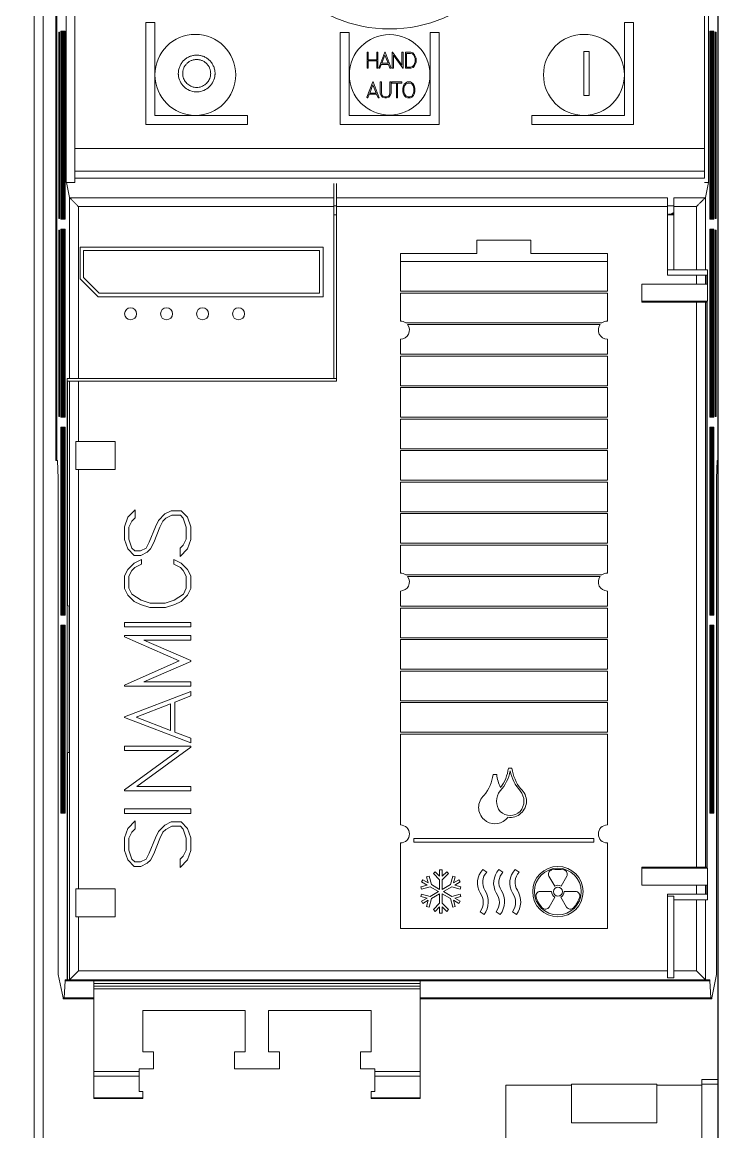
# Model space of a CAD drawing. Header units: millimetres. Extents: x 0 to 69574, y -5 to 41746.
# Drawn here: x 34449.7 to 34527.3, y 11296.9 to 11420.2 of the extents above; entities that cross this region are included whole.
import ezdxf

# ---------------------------------------------------------------- set-up
doc = ezdxf.new("R2010")
doc.units = ezdxf.units.MM
doc.set_wipeout_variables(frame=1)
doc.layers.add('000-PI-Oprema', color=30, linetype='Continuous', lineweight=5)
doc.layers.add('000-PI_TEXT', color=7, linetype='Continuous')

# ---------------------------------------------------------------- blocks, each defined once
blk = doc.blocks.new('6SL3220-3YE2X-0XXX')
at = {"layer": '000-PI-Oprema', "ltscale": 0.25}
for p, q in [((140, 128), (140, 423.001046)), ((65, 127.99942), (65, 413.443167)), ((66.5, 274.899994), (66.5, 413.4)), ((66.400002, 274.899994), (66.400002, 410.9)), ((68.5, 305.800003), (68.5, 409.055)), ((138.5, 306.254997), (138.5, 409.055)), ((138.952375, 305.800003), (138.952375, 409.05739)), ((64, 177.300003), (64, 408)), ((67.547623, 305.800003), (67.547623, 345.300003)), ((76.400002, 323.555), (77.400002, 323.555)), ((76.400002, 312.254997), (76.400002, 323.555)), ((77.400002, 313.254997), (77.400002, 323.555)), ((129.6, 323.555), (130.6, 323.555)), ((129.6, 317.754997), (129.6, 323.555)), ((130.6, 312.254997), (130.6, 323.555)), ((66.720337, 322.5), (66.818642, 322.5)), ((66.720337, 301.800003), (66.720337, 322.5)), ((66.818642, 301.800003), (66.818642, 322.5)), ((66.961014, 322.599998), (67.059319, 322.599998)), ((66.961014, 301.699997), (66.961014, 322.599998)), ((67.059319, 301.699997), (67.059319, 322.599998)), ((67.079659, 322.599998), (67.177963, 322.599998)), ((67.079659, 301.699997), (67.079659, 322.599998)), ((67.177963, 301.699997), (67.177963, 322.599998)), ((67.198303, 322.599998), (67.296608, 322.599998)), ((67.198303, 301.699997), (67.198303, 322.599998)), ((67.296608, 301.699997), (67.296608, 322.599998)), ((67.316948, 322.599998), (67.415253, 322.599998)), ((67.316948, 301.699997), (67.316948, 322.599998)), ((67.415253, 301.699997), (67.415253, 322.599998)), ((98, 322.455002), (99, 322.455002)), ((98, 312.254997), (98, 322.455002)), ((99, 313.254997), (99, 322.455002)), ((108, 322.455002), (109, 322.455002)), ((108, 313.254997), (108, 322.455002)), ((109, 312.254997), (109, 322.455002)), ((139.084746, 322.599998), (139.183051, 322.599998)), ((139.084746, 301.699997), (139.084746, 322.599998)), ((139.183051, 301.699997), (139.183051, 322.599998)), ((139.20339, 322.599998), (139.301695, 322.599998)), ((139.20339, 301.699997), (139.20339, 322.599998)), ((139.301695, 301.699997), (139.301695, 322.599998)), ((139.322034, 322.599998), (139.420339, 322.599998)), ((139.322034, 301.699997), (139.322034, 322.599998)), ((139.420339, 301.699997), (139.420339, 322.599998)), ((139.440678, 322.599998), (139.538983, 322.599998)), ((139.440678, 301.699997), (139.440678, 322.599998)), ((139.538983, 301.699997), (139.538983, 322.599998)), ((139.681356, 322.5), (139.779661, 322.5)), ((139.681356, 301.800003), (139.681356, 322.5)), ((139.779661, 301.800003), (139.779661, 322.5)), ((80.58997, 319.331467), (80.658005, 319.397911)), ((80.658005, 319.397911), (80.730064, 319.46196)), ((80.730064, 319.46196), (80.805984, 319.523277)), ((80.805984, 319.523277), (80.885525, 319.581451)), ((80.885525, 319.581451), (80.968437, 319.636093)), ((80.968437, 319.636093), (81.054409, 319.686897)), ((81.054409, 319.686897), (81.143093, 319.733635)), ((81.143093, 319.733635), (81.234138, 319.776054)), ((81.234138, 319.776054), (81.327209, 319.813934)), ((81.327209, 319.813934), (81.42197, 319.847153)), ((81.42197, 319.847153), (81.518005, 319.875626)), ((81.428391, 319.330566), (81.499302, 319.359428)), ((81.499302, 319.359428), (81.571503, 319.384735)), ((81.518005, 319.875626), (81.614902, 319.899284)), ((81.571503, 319.384735), (81.644672, 319.406425)), ((81.614902, 319.899284), (81.712234, 319.918053)), ((81.644672, 319.406425), (81.718494, 319.424454)), ((81.712234, 319.918053), (81.809574, 319.931961)), ((81.718494, 319.424454), (81.792656, 319.438751)), ((81.792656, 319.438751), (81.866817, 319.449348)), ((81.809574, 319.931961), (81.90646, 319.941116)), ((81.866817, 319.449348), (81.940636, 319.456329)), ((81.90646, 319.941116), (82.002438, 319.945641)), ((81.940636, 319.456329), (82.013763, 319.45977)), ((82.002438, 319.945641), (82.09745, 319.945641)), ((82.013763, 319.45977), (82.086151, 319.459778)), ((82.159279, 319.456329), (82.086151, 319.459778)), ((82.193428, 319.941124), (82.09745, 319.945641)), ((82.233097, 319.449356), (82.159279, 319.456329)), ((82.290314, 319.931969), (82.193428, 319.941124)), ((82.307259, 319.438766), (82.233097, 319.449356)), ((82.387653, 319.918068), (82.290314, 319.931969)), ((82.38142, 319.424469), (82.307259, 319.438766)), ((82.455246, 319.406448), (82.38142, 319.424469)), ((82.484989, 319.899307), (82.387653, 319.918068)), ((82.528419, 319.384758), (82.455246, 319.406448)), ((82.581886, 319.875656), (82.484989, 319.899307)), ((82.600624, 319.359459), (82.528419, 319.384758)), ((82.677929, 319.847183), (82.581886, 319.875656)), ((82.671539, 319.330597), (82.600624, 319.359459)), ((82.772694, 319.813972), (82.677929, 319.847183)), ((82.865768, 319.7761), (82.772694, 319.813972)), ((82.956821, 319.733681), (82.865768, 319.7761)), ((83.045513, 319.686943), (82.956821, 319.733681)), ((83.131493, 319.636139), (83.045513, 319.686943)), ((83.214409, 319.581497), (83.131493, 319.636139)), ((83.293957, 319.523323), (83.214409, 319.581497)), ((83.369881, 319.462006), (83.293957, 319.523323)), ((83.441952, 319.397957), (83.369881, 319.462006)), ((83.509991, 319.331505), (83.441952, 319.397957)), ((101.005798, 320.262604), (101.123402, 320.262604)), ((101.005798, 318.498596), (101.005798, 320.262604)), ((101.123402, 319.4394), (101.123402, 320.262604)), ((101.123402, 319.4394), (102.078899, 319.4394)), ((102.078899, 320.262604), (102.196499, 320.262604)), ((102.078899, 319.4394), (102.078899, 320.262604)), ((102.196499, 318.498596), (102.196499, 320.262604)), ((102.285156, 318.498596), (102.95929, 320.262604)), ((102.614758, 319.036201), (102.97192, 319.953636)), ((102.95929, 320.262604), (102.984554, 320.262604)), ((103.329086, 319.036201), (102.97192, 319.953636)), ((103.658688, 318.498596), (102.984554, 320.262604)), ((103.794601, 320.262604), (103.822163, 320.262604)), ((103.794601, 318.498596), (103.794601, 320.262604)), ((104.867699, 318.821213), (103.822163, 320.262604)), ((104.956589, 318.498596), (103.912201, 319.939987)), ((103.912201, 318.498596), (103.912201, 319.939987)), ((104.867699, 320.262604), (104.985298, 320.262604)), ((104.867699, 318.821213), (104.867699, 320.262604)), ((104.985298, 318.498596), (104.985298, 320.262604)), ((105.253799, 320.262604), (105.851448, 320.262604)), ((105.253799, 318.498596), (105.253799, 320.262604)), ((105.373798, 320.142601), (105.831951, 320.142601)), ((105.373798, 318.618599), (105.373798, 320.142601)), ((106.040882, 320.072868), (105.831951, 320.142601)), ((106.086292, 320.184219), (105.851448, 320.262604)), ((106.175591, 319.939232), (106.040882, 320.072868)), ((106.324501, 319.567459), (106.175591, 319.939232)), ((106.4445, 319.590599), (106.31406, 319.916267)), ((106.324501, 319.193741), (106.324501, 319.567459)), ((106.4445, 319.170601), (106.4445, 319.590599)), ((125.1, 320.353882), (125.6832, 320.353882)), ((125.1, 315.455002), (125.1, 320.353882)), ((125.6832, 315.455002), (125.6832, 320.353882)), ((80.017872, 318.09684), (80.029385, 318.194008)), ((80.029385, 318.194008), (80.045708, 318.291405)), ((80.045708, 318.291405), (80.066925, 318.388573)), ((80.066925, 318.388573), (80.092999, 318.485085)), ((80.092999, 318.485085), (80.123848, 318.580536)), ((80.123848, 318.580536), (80.159401, 318.674507)), ((80.159401, 318.674507), (80.199574, 318.766602)), ((80.199574, 318.766602), (80.244183, 318.856514)), ((80.244183, 318.856514), (80.29298, 318.943886)), ((80.29298, 318.943886), (80.345734, 319.028374)), ((80.345734, 319.028374), (80.402187, 319.109634)), ((80.402187, 319.109634), (80.461979, 319.187393)), ((80.461979, 319.187393), (80.524708, 319.261421)), ((80.501713, 318.051163), (80.510483, 318.125198)), ((80.510483, 318.125198), (80.522919, 318.199402)), ((80.522919, 318.199402), (80.539085, 318.273437)), ((80.524708, 319.261421), (80.58997, 319.331467)), ((80.539085, 318.273437), (80.558952, 318.34697)), ((80.558952, 318.34697), (80.582455, 318.419693)), ((80.582455, 318.419693), (80.609547, 318.491287)), ((80.609547, 318.491287), (80.640152, 318.561462)), ((80.640152, 318.561462), (80.674137, 318.629967)), ((80.674137, 318.629967), (80.711319, 318.696533)), ((80.711319, 318.696533), (80.751511, 318.760902)), ((80.751511, 318.760902), (80.794521, 318.822815)), ((80.794521, 318.822815), (80.84008, 318.882065)), ((80.84008, 318.882065), (80.887875, 318.938461)), ((80.887875, 318.938461), (80.937595, 318.991829)), ((80.937595, 318.991829), (80.989433, 319.042458)), ((80.989433, 319.042458), (81.044334, 319.091255)), ((81.044334, 319.091255), (81.10218, 319.13797)), ((81.10218, 319.13797), (81.162781, 319.182297)), ((81.162781, 319.182297), (81.225952, 319.223923)), ((81.225952, 319.223923), (81.291454, 319.262634)), ((81.291454, 319.262634), (81.359024, 319.298248)), ((81.359024, 319.298248), (81.428391, 319.330566)), ((82.740913, 319.298279), (82.671539, 319.330597)), ((82.808487, 319.262672), (82.740913, 319.298279)), ((82.873993, 319.223961), (82.808487, 319.262672)), ((82.937168, 319.182327), (82.873993, 319.223961)), ((82.997776, 319.138008), (82.937168, 319.182327)), ((83.055626, 319.091293), (82.997776, 319.138008)), ((83.110535, 319.042488), (83.055626, 319.091293)), ((83.162376, 318.991859), (83.110535, 319.042488)), ((83.212101, 318.938492), (83.162376, 318.991859)), ((83.259899, 318.882088), (83.212101, 318.938492)), ((83.305458, 318.822838), (83.259899, 318.882088)), ((83.348473, 318.760925), (83.305458, 318.822838)), ((83.388668, 318.696556), (83.348473, 318.760925)), ((83.425854, 318.629982), (83.388668, 318.696556)), ((83.459843, 318.561478), (83.425854, 318.629982)), ((83.490452, 318.491302), (83.459843, 318.561478)), ((83.51754, 318.419708), (83.490452, 318.491302)), ((83.57526, 319.261459), (83.509991, 319.331505)), ((83.541046, 318.346977), (83.51754, 318.419708)), ((83.560913, 318.273437), (83.541046, 318.346977)), ((83.57708, 318.199402), (83.560913, 318.273437)), ((83.637993, 319.187431), (83.57526, 319.261459)), ((83.589516, 318.125198), (83.57708, 318.199402)), ((83.598289, 318.051163), (83.589516, 318.125198)), ((83.697792, 319.109665), (83.637993, 319.187431)), ((83.754246, 319.028404), (83.697792, 319.109665)), ((83.807003, 318.943916), (83.754246, 319.028404)), ((83.855808, 318.856537), (83.807003, 318.943916)), ((83.900417, 318.766624), (83.855808, 318.856537)), ((83.94059, 318.674522), (83.900417, 318.766624)), ((83.976147, 318.580551), (83.94059, 318.674522)), ((84.007, 318.4851), (83.976147, 318.580551)), ((84.033073, 318.38858), (84.007, 318.4851)), ((84.054291, 318.291405), (84.033073, 318.38858)), ((84.070614, 318.194016), (84.054291, 318.291405)), ((84.082127, 318.09684), (84.070614, 318.194016)), ((101.005798, 318.498596), (101.123402, 318.498596)), ((101.123402, 319.3218), (102.078899, 319.3218)), ((101.123402, 318.498596), (101.123402, 319.3218)), ((102.078899, 318.498596), (102.078899, 319.3218)), ((102.078899, 318.498596), (102.196499, 318.498596)), ((102.285156, 318.498596), (102.408039, 318.498596)), ((102.408039, 318.498596), (102.569965, 318.918602)), ((102.569965, 318.918602), (103.373875, 318.918602)), ((102.614758, 319.036201), (103.329086, 319.036201)), ((103.536953, 318.498596), (103.373875, 318.918602)), ((103.536953, 318.498596), (103.658688, 318.498596)), ((103.794601, 318.498596), (103.912201, 318.498596)), ((104.956589, 318.498596), (104.985298, 318.498596)), ((105.253799, 318.498596), (105.851448, 318.498596)), ((105.373798, 318.618599), (105.831951, 318.618599)), ((105.831951, 318.618599), (106.040882, 318.688332)), ((105.851448, 318.498596), (106.10548, 318.583389)), ((106.040882, 318.688332), (106.175591, 318.821968)), ((106.10548, 318.583389), (106.277748, 318.754272)), ((106.175591, 318.821968), (106.324501, 319.193741)), ((106.277748, 318.754272), (106.4445, 319.170601)), ((80.008801, 317.904999), (80.011047, 318.000351)), ((80.008953, 317.880226), (80.008801, 317.904999)), ((80.009411, 317.855347), (80.008953, 317.880226)), ((80.010178, 317.830383), (80.009411, 317.855347)), ((80.011257, 317.805328), (80.010178, 317.830383)), ((80.011047, 318.000351), (80.017872, 318.09684)), ((80.012646, 317.780197), (80.011257, 317.805328)), ((80.01432, 317.754997), (80.012646, 317.780197)), ((80.036003, 317.572922), (80.01432, 317.754997)), ((80.074665, 317.390747), (80.036003, 317.572922)), ((80.130302, 317.211319), (80.074665, 317.390747)), ((80.202404, 317.037346), (80.130302, 317.211319)), ((80.290005, 316.87117), (80.202404, 317.037346)), ((80.494801, 317.904999), (80.496513, 317.977646)), ((80.494999, 317.880272), (80.494801, 317.904999)), ((80.495598, 317.855423), (80.494999, 317.880272)), ((80.496605, 317.830452), (80.495598, 317.855423)), ((80.496513, 317.977646), (80.501713, 318.051163)), ((80.498016, 317.805382), (80.496605, 317.830452)), ((80.49984, 317.780228), (80.498016, 317.805382)), ((80.502052, 317.754997), (80.49984, 317.780228)), ((80.520721, 317.622246), (80.502052, 317.754997)), ((80.551258, 317.489861), (80.520721, 317.622246)), ((80.59354, 317.359703), (80.551258, 317.489861)), ((80.647224, 317.233566), (80.59354, 317.359703)), ((80.711609, 317.112976), (80.647224, 317.233566)), ((80.785648, 316.999435), (80.711609, 317.112976)), ((80.868019, 316.894318), (80.785648, 316.999435)), ((80.957001, 316.79866), (80.868019, 316.894318)), ((83.143032, 316.798683), (83.232006, 316.894341)), ((83.232006, 316.894341), (83.314369, 316.999466)), ((83.314369, 316.999466), (83.388401, 317.112991)), ((83.388401, 317.112991), (83.452782, 317.233582)), ((83.452782, 317.233582), (83.506462, 317.359711)), ((83.506462, 317.359711), (83.548744, 317.489861)), ((83.548744, 317.489861), (83.579281, 317.622246)), ((83.579281, 317.622246), (83.597923, 317.755005)), ((83.597923, 317.755005), (83.600159, 317.780228)), ((83.603485, 317.977654), (83.598289, 318.051163)), ((83.600159, 317.780228), (83.601986, 317.805382)), ((83.601986, 317.805382), (83.603397, 317.830452)), ((83.603397, 317.830452), (83.604401, 317.855423)), ((83.605202, 317.904999), (83.603485, 317.977654)), ((83.604401, 317.855423), (83.605, 317.880272)), ((83.605, 317.880272), (83.605202, 317.904999)), ((83.810013, 316.871193), (83.897602, 317.037369)), ((83.897602, 317.037369), (83.9697, 317.211334)), ((83.9697, 317.211334), (84.025337, 317.390755)), ((84.025337, 317.390755), (84.063999, 317.572929)), ((84.063999, 317.572929), (84.085648, 317.755005)), ((84.088951, 318.000351), (84.082127, 318.09684)), ((84.085648, 317.755005), (84.087353, 317.780197)), ((84.087353, 317.780197), (84.088745, 317.805328)), ((84.088745, 317.805328), (84.089821, 317.830383)), ((84.091202, 317.904999), (84.088951, 318.000351)), ((84.089821, 317.830383), (84.090588, 317.855347)), ((84.090588, 317.855347), (84.091049, 317.880226)), ((84.091049, 317.880226), (84.091202, 317.904999)), ((100.978489, 315.258606), (101.629688, 316.962601)), ((101.629688, 316.962601), (101.654953, 316.962601)), ((102.329086, 315.198601), (101.654953, 316.962601)), ((102.465, 316.962601), (102.5826, 316.962601)), ((102.465, 315.707848), (102.465, 316.962601)), ((102.5826, 315.711784), (102.5826, 316.962601)), ((103.538101, 316.962601), (103.655701, 316.962601)), ((103.538101, 315.711784), (103.538101, 316.962601)), ((103.655701, 315.707848), (103.655701, 316.962601)), ((103.753773, 316.962601), (104.859028, 316.962601)), ((103.753773, 316.845001), (103.753773, 316.962601)), ((104.859028, 316.845001), (104.859028, 316.962601)), ((105.130295, 316.709023), (105.299805, 316.877815)), ((105.299805, 316.877815), (105.470692, 316.962601)), ((105.470692, 316.962601), (105.808792, 316.962601)), ((105.980598, 316.877815), (105.808792, 316.962601)), ((106.148956, 316.709023), (105.980598, 316.877815)), ((129.6, 313.254997), (129.6, 317.754997)), ((80.391541, 316.715057), (80.290005, 316.87117)), ((80.505028, 316.571053), (80.391541, 316.715057)), ((80.627968, 316.440651), (80.505028, 316.571053)), ((80.763046, 316.320671), (80.627968, 316.440651)), ((80.911312, 316.210922), (80.763046, 316.320671)), ((81.071068, 316.113899), (80.911312, 316.210922)), ((81.054092, 316.710541), (80.957001, 316.79866)), ((81.160511, 316.629288), (81.054092, 316.710541)), ((81.240116, 316.031349), (81.071068, 316.113899)), ((81.275169, 316.556587), (81.160511, 316.629288)), ((81.41621, 315.964722), (81.240116, 316.031349)), ((81.396667, 316.493698), (81.275169, 316.556587)), ((81.523491, 316.44165), (81.396667, 316.493698)), ((81.59687, 315.914742), (81.41621, 315.964722)), ((81.654083, 316.401062), (81.523491, 316.44165)), ((81.779339, 315.881851), (81.59687, 315.914742)), ((81.786644, 316.372269), (81.654083, 316.401062)), ((81.960716, 315.865768), (81.779339, 315.881851)), ((81.919292, 316.355331), (81.786644, 316.372269)), ((82.050041, 316.3498), (81.919292, 316.355331)), ((81.960716, 315.865768), (82.139397, 315.865776)), ((82.050041, 316.3498), (82.180794, 316.355339)), ((82.139397, 315.865776), (82.320774, 315.881866)), ((82.180794, 316.355339), (82.313438, 316.372276)), ((82.313438, 316.372276), (82.445995, 316.401077)), ((82.320774, 315.881866), (82.503239, 315.914764)), ((82.445995, 316.401077), (82.576584, 316.441673)), ((82.503239, 315.914764), (82.683891, 315.964752)), ((82.576584, 316.441673), (82.7034, 316.493729)), ((82.683891, 315.964752), (82.859974, 316.031387)), ((82.7034, 316.493729), (82.824886, 316.556618)), ((82.824886, 316.556618), (82.939537, 316.629318)), ((82.859974, 316.031387), (83.029015, 316.113937)), ((82.939537, 316.629318), (83.045948, 316.710579)), ((83.029015, 316.113937), (83.188755, 316.210968)), ((83.045948, 316.710579), (83.143032, 316.798683)), ((83.188755, 316.210968), (83.337009, 316.320717)), ((83.337009, 316.320717), (83.472073, 316.440697)), ((83.472073, 316.440697), (83.595005, 316.571083)), ((83.595005, 316.571083), (83.708485, 316.715088)), ((83.708485, 316.715088), (83.810013, 316.871193)), ((101.285156, 315.736198), (101.642319, 316.653641)), ((101.285156, 315.736198), (101.999485, 315.736198)), ((101.999485, 315.736198), (101.642319, 316.653641)), ((102.548836, 315.454277), (102.465, 315.707848)), ((102.663448, 315.471863), (102.5826, 315.711784)), ((103.457249, 315.471863), (103.538101, 315.711784)), ((103.570717, 315.454277), (103.655701, 315.707848)), ((103.753773, 316.845001), (104.247601, 316.845001)), ((104.247601, 315.198601), (104.247601, 316.845001)), ((104.3652, 316.845001), (104.859028, 316.845001)), ((104.3652, 315.198601), (104.3652, 316.845001)), ((104.964001, 316.288239), (105.048756, 316.539452)), ((104.964001, 315.872963), (104.964001, 316.288239)), ((105.048756, 315.62175), (104.964001, 315.872963)), ((105.048756, 316.539452), (105.130295, 316.709023)), ((105.0816, 316.283249), (105.16222, 316.523178)), ((105.0816, 315.87664), (105.0816, 316.283249)), ((105.16222, 315.636711), (105.0816, 315.87664)), ((105.16222, 316.523178), (105.322083, 316.763359)), ((105.322083, 316.763359), (105.560268, 316.843689)), ((105.560268, 316.843689), (105.720131, 316.843689)), ((105.958317, 316.763359), (105.720131, 316.843689)), ((106.119328, 316.523178), (105.958317, 316.763359)), ((106.198799, 316.283249), (106.119328, 316.523178)), ((106.119328, 315.636711), (106.198799, 315.87664)), ((106.231644, 316.539452), (106.148956, 316.709023)), ((106.198799, 315.87664), (106.198799, 316.283249)), ((106.316399, 316.288239), (106.231644, 316.539452)), ((106.231644, 315.62175), (106.316399, 315.872963)), ((106.316399, 315.872963), (106.316399, 316.288239)), ((101.039345, 315.198601), (101.078438, 315.198601)), ((101.078438, 315.198601), (101.240368, 315.618599)), ((101.240368, 315.618599), (102.044273, 315.618599)), ((102.207352, 315.198601), (102.044273, 315.618599)), ((102.207352, 315.198601), (102.329086, 315.198601)), ((102.721333, 315.283386), (102.548836, 315.454277)), ((102.738327, 315.396004), (102.663448, 315.471863)), ((102.975365, 315.198601), (102.721333, 315.283386)), ((102.9795, 315.315674), (102.738327, 315.396004)), ((102.975365, 315.198601), (103.145336, 315.198601)), ((102.9795, 315.315674), (103.140053, 315.315674)), ((103.140053, 315.315674), (103.381222, 315.396004)), ((103.145336, 315.198601), (103.399368, 315.283386)), ((103.381222, 315.396004), (103.457249, 315.471863)), ((103.399368, 315.283386), (103.570717, 315.454277)), ((104.247601, 315.198601), (104.3652, 315.198601)), ((105.130295, 315.452171), (105.048756, 315.62175)), ((105.299805, 315.283386), (105.130295, 315.452171)), ((105.322083, 315.396523), (105.16222, 315.636711)), ((105.470692, 315.198601), (105.299805, 315.283386)), ((105.560268, 315.3162), (105.322083, 315.396523)), ((105.470692, 315.198601), (105.808792, 315.198601)), ((105.560268, 315.3162), (105.739655, 315.3162)), ((105.739655, 315.3162), (105.958317, 315.396523)), ((105.808792, 315.198601), (105.980598, 315.283386)), ((105.958317, 315.396523), (106.119328, 315.636711)), ((105.980598, 315.283386), (106.148956, 315.452171)), ((106.148956, 315.452171), (106.231644, 315.62175)), ((125.1, 315.455002), (125.6832, 315.455002)), ((77.400002, 313.254997), (87.700001, 313.254997)), ((87.700001, 312.254997), (87.700001, 313.254997)), ((99, 313.254997), (108, 313.254997)), ((119.299999, 313.254997), (125.1, 313.254997)), ((119.299999, 312.254997), (119.299999, 313.254997)), ((125.1, 313.254997), (129.6, 313.254997)), ((76.400002, 312.254997), (87.700001, 312.254997)), ((98, 312.254997), (109, 312.254997)), ((119.299999, 312.254997), (130.6, 312.254997)), ((68.5, 309.555), (138.5, 309.555)), ((68.5, 307.055), (138.5, 307.055)), ((67.547623, 305.800003), (68.5, 305.800003)), ((67.900002, 304.134346), (67.57119, 305.800003)), ((68.5, 306.254997), (138.5, 306.254997)), ((138.5, 305.800003), (138.928814, 305.800003)), ((138.6, 304.134346), (138.928814, 305.800003)), ((138.928814, 305.800003), (138.952375, 305.800003)), ((97.299999, 284), (97.299999, 305.679794)), ((97.599998, 283.699997), (97.599998, 305.679794)), ((67.9, 304.134346), (67.920206, 304.099998)), ((67.900002, 284), (67.900002, 304.134346)), ((67.942131, 304.078094), (67.920204, 304.099998)), ((67.920204, 304.099998), (97.299999, 304.099998)), ((67.971344, 304.048897), (67.942131, 304.078094)), ((68.007164, 304.0131), (67.971344, 304.048897)), ((68.048759, 303.971527), (68.007164, 304.0131)), ((68.094948, 303.925362), (68.048759, 303.971527)), ((68.144493, 303.875847), (68.094948, 303.925362)), ((68.196182, 303.824188), (68.144493, 303.875847)), ((68.249855, 303.770546), (68.196182, 303.824188)), ((68.30584, 303.7146), (68.249855, 303.770546)), ((68.363441, 303.657043), (68.30584, 303.7146)), ((68.421967, 303.598564), (68.363441, 303.657043)), ((68.480675, 303.539932), (68.421967, 303.598564)), ((68.538773, 303.481911), (68.480675, 303.539932)), ((68.595695, 303.425102), (68.538773, 303.481911)), ((68.651733, 303.369209), (68.595695, 303.425102)), ((68.705887, 303.315292), (68.651733, 303.369209)), ((68.756981, 303.264572), (68.705887, 303.315292)), ((97.599998, 304.099998), (134.4, 304.099998)), ((134.4, 303.140327), (134.4, 304.099998)), ((135.1, 304.099998), (138.579796, 304.099998)), ((135.1, 303.140327), (135.1, 304.099998)), ((137.743017, 303.264572), (137.794111, 303.315292)), ((137.794111, 303.315292), (137.848267, 303.369225)), ((137.848267, 303.369225), (137.904303, 303.425102)), ((137.904303, 303.425102), (137.961226, 303.481911)), ((137.961226, 303.481911), (138.019329, 303.539932)), ((138.019329, 303.539932), (138.078031, 303.598564)), ((138.078031, 303.598564), (138.136558, 303.657043)), ((138.136558, 303.657043), (138.194162, 303.7146)), ((138.194162, 303.7146), (138.250146, 303.770546)), ((138.250146, 303.770546), (138.303821, 303.824188)), ((138.303821, 303.824188), (138.355506, 303.875847)), ((138.355506, 303.875847), (138.405189, 303.925499)), ((138.405189, 303.925499), (138.451238, 303.971527)), ((138.451238, 303.971527), (138.492835, 304.0131)), ((138.492835, 304.0131), (138.528653, 304.048897)), ((138.528653, 304.048897), (138.557872, 304.078094)), ((138.557872, 304.078094), (138.579796, 304.099998)), ((138.579794, 304.099998), (138.6, 304.134346)), ((138.6, 296.099998), (138.6, 304.134346)), ((68.805153, 303.21711), (68.756981, 303.264572)), ((68.849831, 303.174225), (68.805153, 303.21711)), ((68.900002, 303.140327), (68.849831, 303.174225)), ((68.900002, 303.140327), (97.299999, 303.140327)), ((68.900002, 284), (68.900002, 303.140327)), ((97.300003, 303.205002), (97.600002, 303.205002)), ((97.300003, 302.205002), (97.600006, 302.205002)), ((97.300007, 302.203331), (97.600006, 302.203331)), ((97.599998, 303.140327), (134.4, 303.140327)), ((134.4, 295.5), (134.4, 303.140327)), ((134.400004, 303.205002), (135.100004, 303.205002)), ((134.400005, 302.205002), (135.100005, 302.205002)), ((134.400005, 302.203331), (135.100006, 302.203331)), ((134.5, 302.254997), (134.551536, 302.256287)), ((134.5, 302.254997), (135.100005, 302.254997)), ((134.551536, 302.256287), (134.60042, 302.259979)), ((134.60042, 302.259979), (134.647247, 302.265869)), ((134.647247, 302.265869), (134.692607, 302.27372)), ((134.692607, 302.27372), (134.736917, 302.283455)), ((134.736917, 302.283455), (134.78035, 302.295082)), ((134.78035, 302.295082), (134.823073, 302.308624)), ((134.823073, 302.308624), (134.86523, 302.324089)), ((134.86523, 302.324089), (134.906736, 302.341507)), ((134.906736, 302.341507), (134.947456, 302.360802)), ((134.947456, 302.360802), (134.987267, 302.381882)), ((134.987267, 302.381882), (135.026045, 302.404678)), ((135.026045, 302.404678), (135.063668, 302.429092)), ((135.063668, 302.429092), (135.100012, 302.455048)), ((135.1, 303.140327), (137.6, 303.140327)), ((135.1, 296.099998), (135.1, 303.140327)), ((137.6, 303.140327), (137.650167, 303.174225)), ((137.6, 296.099998), (137.6, 303.140327)), ((137.650167, 303.174225), (137.694849, 303.21711)), ((137.694849, 303.21711), (137.743017, 303.264572)), ((66.720337, 301.800003), (66.818642, 301.800003)), ((66.961014, 301.699997), (67.059319, 301.699997)), ((67.079659, 301.699997), (67.177963, 301.699997)), ((67.198303, 301.699997), (67.296608, 301.699997)), ((67.316948, 301.699997), (67.415253, 301.699997)), ((139.084746, 301.699997), (139.183051, 301.699997)), ((139.20339, 301.699997), (139.301695, 301.699997)), ((139.322034, 301.699997), (139.420339, 301.699997)), ((139.440678, 301.699997), (139.538983, 301.699997)), ((139.681356, 301.800003), (139.779661, 301.800003)), ((66.720337, 300.5), (66.818642, 300.5)), ((66.720337, 279.800003), (66.720337, 300.5)), ((66.818642, 279.800003), (66.818642, 300.5)), ((66.961014, 300.599998), (67.059319, 300.599998)), ((66.961014, 279.699997), (66.961014, 300.599998)), ((67.059319, 279.699997), (67.059319, 300.599998)), ((67.079659, 300.599998), (67.177963, 300.599998)), ((67.079659, 279.699997), (67.079659, 300.599998)), ((67.177963, 279.699997), (67.177963, 300.599998)), ((67.198303, 300.599998), (67.296608, 300.599998)), ((67.198303, 279.699997), (67.198303, 300.599998)), ((67.296608, 279.699997), (67.296608, 300.599998)), ((67.316948, 300.599998), (67.415253, 300.599998)), ((67.316948, 279.699997), (67.316948, 300.599998)), ((67.415253, 279.699997), (67.415253, 300.599998)), ((139.084746, 300.599998), (139.183051, 300.599998)), ((139.084746, 279.699997), (139.084746, 300.599998)), ((139.183051, 279.699997), (139.183051, 300.599998)), ((139.20339, 300.599998), (139.301695, 300.599998)), ((139.20339, 279.699997), (139.20339, 300.599998)), ((139.301695, 279.699997), (139.301695, 300.599998)), ((139.322034, 300.599998), (139.420339, 300.599998)), ((139.322034, 279.699997), (139.322034, 300.599998)), ((139.420339, 279.699997), (139.420339, 300.599998)), ((139.440678, 300.599998), (139.538983, 300.599998)), ((139.440678, 279.699997), (139.440678, 300.599998)), ((139.538983, 279.699997), (139.538983, 300.599998)), ((139.681356, 300.5), (139.779661, 300.5)), ((139.681356, 279.800003), (139.681356, 300.5)), ((139.779661, 279.800003), (139.779661, 300.5)), ((69.099998, 298.599998), (96.099998, 298.599998)), ((69.099998, 295.099998), (69.099998, 298.599998)), ((96.099998, 293.100006), (96.099998, 298.599998)), ((113.200001, 299.400002), (119.200001, 299.400002)), ((113.200001, 297.900002), (113.200001, 299.400002)), ((119.200001, 297.900002), (119.200001, 299.400002)), ((69.480003, 298.230003), (95.700001, 298.230003)), ((69.480003, 295.220001), (69.480003, 298.230003)), ((95.700001, 293.5), (95.700001, 298.230003)), ((104.700001, 297.900002), (113.200001, 297.900002)), ((104.700001, 293.699997), (104.700001, 297.900002)), ((119.200001, 297.900002), (127.7, 297.900002)), ((127.7, 293.699997), (127.7, 297.900002)), ((104.700001, 297), (127.7, 297)), ((134.4, 296.099998), (138.830508, 296.099998)), ((138.830508, 292.600006), (138.830508, 296.099998)), ((71.099998, 293.100006), (69.099998, 295.099998)), ((71.199997, 293.5), (69.480003, 295.220001)), ((134.4, 295.5), (138.762712, 295.5)), ((137.6, 294.5), (137.6, 295.5)), ((138.6, 294.5), (138.6, 295.5)), ((138.762712, 294.5), (138.762712, 295.5)), ((71.199997, 293.5), (95.700001, 293.5)), ((104.700001, 293.699997), (127.7, 293.699997)), ((104.700001, 293.5), (127.7, 293.5)), ((104.700001, 290.399994), (104.700001, 293.5)), ((127.7, 290.399994), (127.7, 293.5)), ((131.55, 294.5), (138.762712, 294.5)), ((131.55, 292.5), (131.55, 294.5)), ((71.099998, 293.100006), (96.099998, 293.100006)), ((131.55, 292.600006), (138.830508, 292.600006)), ((131.55, 292.5), (138.762712, 292.5)), ((137.6, 229.699997), (137.6, 292.5)), ((138.6, 229.699997), (138.6, 292.5)), ((138.762712, 229.699997), (138.762712, 292.5)), ((138.79661, 229.600006), (138.79661, 292.600006)), ((105.299999, 290.199997), (127.1, 290.199997)), ((105.5, 290), (126.9, 290)), ((104.700001, 286.699997), (104.700001, 288.399994)), ((127.7, 286.699997), (127.7, 288.399994)), ((104.700001, 286.699997), (127.7, 286.699997)), ((104.700001, 286.5), (127.7, 286.5)), ((104.700001, 283.199997), (104.700001, 286.5)), ((127.7, 283.199997), (127.7, 286.5)), ((67.669495, 284), (97.599998, 284)), ((67.669495, 217.199997), (67.669495, 284)), ((67.679665, 283.699997), (97.599998, 283.699997)), ((67.679665, 258.788605), (67.679665, 283.699997)), ((67.900002, 217.199997), (67.900002, 283.699997)), ((68.900002, 277), (68.900002, 283.699997)), ((104.700001, 283.199997), (127.7, 283.199997)), ((104.700001, 283), (127.7, 283)), ((104.700001, 279.699997), (104.700001, 283)), ((127.7, 279.699997), (127.7, 283)), ((66.720337, 279.800003), (66.818642, 279.800003)), ((66.961014, 279.699997), (67.059319, 279.699997)), ((67.079659, 279.699997), (67.177963, 279.699997)), ((67.198303, 279.699997), (67.296608, 279.699997)), ((67.316948, 279.699997), (67.415253, 279.699997)), ((104.700001, 279.699997), (127.7, 279.699997)), ((104.700001, 279.5), (127.7, 279.5)), ((104.700001, 276.199997), (104.700001, 279.5)), ((127.7, 276.199997), (127.7, 279.5)), ((139.084746, 279.699997), (139.183051, 279.699997)), ((139.20339, 279.699997), (139.301695, 279.699997)), ((139.322034, 279.699997), (139.420339, 279.699997)), ((139.440678, 279.699997), (139.538983, 279.699997)), ((139.681356, 279.800003), (139.779661, 279.800003)), ((66.961014, 278.600006), (67.059319, 278.600006)), ((66.961014, 257.699997), (66.961014, 278.600006)), ((67.059319, 257.699997), (67.059319, 278.600006)), ((67.079659, 278.600006), (67.177963, 278.600006)), ((67.079659, 257.699997), (67.079659, 278.600006)), ((67.177963, 257.699997), (67.177963, 278.600006)), ((67.198303, 278.600006), (67.296608, 278.600006)), ((67.198303, 257.699997), (67.198303, 278.600006)), ((67.296608, 257.699997), (67.296608, 278.600006)), ((67.316948, 278.600006), (67.415253, 278.600006)), ((67.316948, 257.699997), (67.316948, 278.600006)), ((67.415253, 257.699997), (67.415253, 278.600006)), ((139.084746, 278.600006), (139.183051, 278.600006)), ((139.084746, 257.699997), (139.084746, 278.600006)), ((139.183051, 257.699997), (139.183051, 278.600006)), ((139.20339, 278.600006), (139.301695, 278.600006)), ((139.20339, 257.699997), (139.20339, 278.600006)), ((139.301695, 257.699997), (139.301695, 278.600006)), ((139.322034, 278.600006), (139.420339, 278.600006)), ((139.322034, 257.699997), (139.322034, 278.600006)), ((139.420339, 257.699997), (139.420339, 278.600006)), ((139.440678, 278.600006), (139.538983, 278.600006)), ((139.440678, 257.699997), (139.440678, 278.600006)), ((139.538983, 257.699997), (139.538983, 278.600006)), ((68.599998, 277), (73, 277)), ((68.599998, 273.899994), (68.599998, 277)), ((73, 273.899994), (73, 277)), ((104.700001, 276.199997), (127.7, 276.199997)), ((104.700001, 276), (127.7, 276)), ((104.700001, 272.699997), (104.700001, 276)), ((127.7, 272.699997), (127.7, 276)), ((66.400002, 274.899994), (66.5, 274.899994)), ((66.5, 274.899994), (66.584747, 274.899994)), ((66.652542, 272.899994), (66.584747, 274.899994)), ((68.599998, 273.899994), (73, 273.899994)), ((68.900002, 227.300003), (68.900002, 273.899994)), ((139.847458, 272.899994), (139.915254, 274.899994)), ((139.915254, 274.899994), (140, 274.899994)), ((66.652542, 217.800003), (66.652542, 272.899994)), ((104.700001, 272.699997), (127.7, 272.699997)), ((104.700001, 272.5), (127.7, 272.5)), ((104.700001, 269.199997), (104.700001, 272.5)), ((127.7, 269.199997), (127.7, 272.5)), ((139.847458, 217.800003), (139.847458, 272.899994)), ((74.383904, 268.586349), (75.214066, 269.411301)), ((75.214066, 268.514572), (75.214066, 269.411301)), ((77.806252, 268.251389), (78.514999, 268.957672)), ((78.514999, 268.957672), (79.227032, 269.301254)), ((78.617813, 268.476288), (79.278439, 268.811249)), ((79.227032, 269.301254), (80.30875, 269.301254)), ((79.278439, 268.811249), (80.254063, 268.811249)), ((80.560314, 268.505005), (80.254063, 268.811249)), ((81.030624, 268.586349), (80.30875, 269.301254)), ((104.700001, 269.199997), (127.7, 269.199997)), ((104.700001, 269), (127.7, 269)), ((104.700001, 265.699997), (104.700001, 269)), ((127.7, 265.699997), (127.7, 269)), ((74.035004, 267.528824), (74.383904, 268.586349)), ((74.525002, 267.495331), (74.859688, 268.155685)), ((74.859688, 268.155685), (75.214066, 268.514572)), ((77.467186, 267.547974), (77.806252, 268.251389)), ((77.952812, 267.476196), (78.297344, 268.155685)), ((78.297344, 268.155685), (78.617813, 268.476288)), ((80.895, 267.504898), (80.560314, 268.505005)), ((81.384998, 267.528824), (81.030624, 268.586349)), ((74.035004, 266.136353), (74.035004, 267.528824)), ((74.525002, 266.155487), (74.525002, 267.495331)), ((76.778126, 265.830093), (77.467186, 267.547974)), ((77.269218, 265.772675), (77.952812, 267.476196)), ((80.895, 266.165054), (80.895, 267.504898)), ((81.384998, 266.136353), (81.384998, 267.528824)), ((74.389374, 265.078827), (74.035004, 266.136353)), ((74.859688, 265.155396), (74.525002, 266.155487)), ((75.165939, 264.849136), (74.859688, 265.155396)), ((75.802498, 264.849136), (76.447811, 265.17453)), ((76.447811, 265.17453), (76.778126, 265.830093)), ((76.924686, 265.06926), (77.269218, 265.772675)), ((80.205936, 265.145813), (80.560314, 265.509491)), ((80.205936, 264.246216), (80.205936, 265.145813)), ((80.560314, 265.509491), (80.895, 266.165054)), ((81.036091, 265.078827), (81.384998, 266.136353)), ((104.700001, 265.699997), (127.7, 265.699997)), ((104.700001, 265.5), (127.7, 265.5)), ((104.700001, 262.399994), (104.700001, 265.5)), ((127.7, 262.399994), (127.7, 265.5)), ((75.111252, 264.351486), (74.389374, 265.078827)), ((75.084999, 263.500198), (75.89875, 263.902145)), ((75.111252, 264.351486), (75.848434, 264.351486)), ((75.165939, 264.849136), (75.802498, 264.849136)), ((75.848434, 264.351486), (76.560467, 264.705582)), ((75.89875, 263.385345), (75.89875, 263.902145)), ((76.560467, 264.705582), (76.924686, 265.06926)), ((80.334999, 263.500198), (79.521252, 263.902145)), ((79.521252, 263.385345), (79.521252, 263.902145)), ((80.205936, 264.246216), (81.036091, 265.078827)), ((74.035004, 262.07901), (74.383911, 262.796783)), ((74.383911, 262.796783), (75.084999, 263.500198)), ((74.525002, 262.040726), (74.859688, 262.696289)), ((74.859688, 262.696289), (75.185623, 263.021683)), ((75.185623, 263.021683), (75.89875, 263.385345)), ((80.234375, 263.021683), (79.521252, 263.385345)), ((80.560314, 262.696289), (80.234375, 263.021683)), ((81.036095, 262.796783), (80.334999, 263.500198)), ((80.895, 262.040726), (80.560314, 262.696289)), ((81.384998, 262.07901), (81.036095, 262.796783)), ((74.035004, 260.667389), (74.035004, 262.07901)), ((74.525002, 260.710449), (74.525002, 262.040726)), ((80.895, 260.710449), (80.895, 262.040726)), ((81.384998, 260.667389), (81.384998, 262.07901)), ((105.299999, 262.199997), (127.1, 262.199997)), ((105.5, 262), (126.9, 262)), ((74.388283, 259.954391), (74.035004, 260.667389)), ((74.850937, 260.050095), (74.525002, 260.710449)), ((80.569061, 260.050095), (80.895, 260.710449)), ((81.031719, 259.954391), (81.384998, 260.667389)), ((104.700001, 258.699997), (104.700001, 260.399994)), ((127.7, 258.699997), (127.7, 260.399994)), ((75.09156, 259.246185), (74.388283, 259.954391)), ((75.861565, 259.384964), (74.850937, 260.050095)), ((75.798126, 258.908356), (75.09156, 259.246185)), ((76.862343, 259.050003), (75.861565, 259.384964)), ((76.862343, 259.050003), (78.557655, 259.050003)), ((78.557655, 259.050003), (79.558437, 259.384964)), ((79.558437, 259.384964), (80.569061, 260.050095)), ((79.621876, 258.908356), (80.328438, 259.246185)), ((80.328438, 259.246185), (81.031719, 259.954391)), ((66.961014, 257.699997), (67.059319, 257.699997)), ((67.079659, 257.699997), (67.177963, 257.699997)), ((67.198303, 257.699997), (67.296608, 257.699997)), ((67.316948, 257.699997), (67.415253, 257.699997)), ((67.876274, 242.468704), (67.876274, 258.731308)), ((76.844845, 258.559998), (75.798126, 258.908356)), ((76.844845, 258.559998), (78.575153, 258.559998)), ((78.575153, 258.559998), (79.621876, 258.908356)), ((104.700001, 258.699997), (127.7, 258.699997)), ((104.700001, 258.5), (127.7, 258.5)), ((104.700001, 255.199997), (104.700001, 258.5)), ((127.7, 255.199997), (127.7, 258.5)), ((139.084746, 257.699997), (139.183051, 257.699997)), ((139.20339, 257.699997), (139.301695, 257.699997)), ((139.322034, 257.699997), (139.420339, 257.699997)), ((139.440678, 257.699997), (139.538983, 257.699997)), ((66.961014, 256.600006), (67.059319, 256.600006)), ((66.961014, 235.699997), (66.961014, 256.600006)), ((67.059319, 235.699997), (67.059319, 256.600006)), ((67.079659, 256.600006), (67.177963, 256.600006)), ((67.079659, 235.699997), (67.079659, 256.600006)), ((67.177963, 235.699997), (67.177963, 256.600006)), ((67.198303, 256.600006), (67.296608, 256.600006)), ((67.198303, 235.699997), (67.198303, 256.600006)), ((67.296608, 235.699997), (67.296608, 256.600006)), ((67.316948, 256.600006), (67.415253, 256.600006)), ((67.316948, 235.699997), (67.316948, 256.600006)), ((67.415253, 235.699997), (67.415253, 256.600006)), ((74.035004, 256.917496), (81.384998, 256.917496)), ((74.035004, 256.427505), (74.035004, 256.917496)), ((81.384998, 256.427505), (81.384998, 256.917496)), ((139.084746, 256.600006), (139.183051, 256.600006)), ((139.084746, 235.699997), (139.084746, 256.600006)), ((139.183051, 235.699997), (139.183051, 256.600006)), ((139.20339, 256.600006), (139.301695, 256.600006)), ((139.20339, 235.699997), (139.20339, 256.600006)), ((139.301695, 235.699997), (139.301695, 256.600006)), ((139.322034, 256.600006), (139.420339, 256.600006)), ((139.322034, 235.699997), (139.322034, 256.600006)), ((139.420339, 235.699997), (139.420339, 256.600006)), ((139.440678, 256.600006), (139.538983, 256.600006)), ((139.440678, 235.699997), (139.440678, 256.600006)), ((139.538983, 235.699997), (139.538983, 256.600006)), ((74.035004, 256.427505), (81.384998, 256.427505)), ((74.035004, 255.442505), (81.384998, 255.442505)), ((74.035004, 255.318085), (74.035004, 255.442505)), ((80.093281, 252.626923), (74.035004, 255.318085)), ((81.384998, 254.952499), (81.384998, 255.442505)), ((81.384998, 252.67572), (76.192966, 254.952499)), ((76.192966, 254.952499), (81.384998, 254.952499)), ((104.700001, 255.199997), (127.7, 255.199997)), ((104.700001, 255), (127.7, 255)), ((104.700001, 251.699997), (104.700001, 255)), ((127.7, 251.699997), (127.7, 255)), ((74.035004, 249.931915), (80.093281, 252.626923)), ((76.192966, 250.297501), (81.384998, 252.57428)), ((81.384998, 252.57428), (81.384998, 252.67572)), ((104.700001, 251.699997), (127.7, 251.699997)), ((76.192966, 250.297501), (81.384998, 250.297501)), ((81.384998, 249.807495), (81.384998, 250.297501)), ((104.700001, 251.5), (127.7, 251.5)), ((104.700001, 248.199997), (104.700001, 251.5)), ((127.7, 248.199997), (127.7, 251.5)), ((74.035004, 249.807495), (74.035004, 249.931915)), ((74.035004, 249.807495), (81.384998, 249.807495)), ((74.035004, 246.432312), (81.384998, 249.241196)), ((81.384998, 248.733963), (81.384998, 249.241196)), ((75.322342, 246.379669), (79.145, 247.867859)), ((79.145, 244.891479), (79.145, 247.867859)), ((79.634998, 248.054474), (81.384998, 248.733963)), ((79.634998, 244.704865), (79.634998, 248.054474)), ((104.700001, 248.199997), (127.7, 248.199997)), ((104.700001, 248), (127.7, 248)), ((104.700001, 244.699997), (104.700001, 248)), ((127.7, 244.699997), (127.7, 248)), ((74.035004, 246.327026), (74.035004, 246.432312)), ((81.384998, 243.518143), (74.035004, 246.327026)), ((79.145, 244.891479), (75.322342, 246.379669)), ((81.384998, 244.030151), (79.634998, 244.704865)), ((104.700001, 244.699997), (127.7, 244.699997)), ((104.700001, 244.5), (127.7, 244.5)), ((104.700001, 234.399994), (104.700001, 244.5)), ((127.7, 234.399994), (127.7, 244.5)), ((74.035004, 243.148743), (81.384998, 243.148743)), ((74.035004, 242.658752), (74.035004, 243.148743)), ((75.379219, 238.677505), (81.384998, 243.029114)), ((81.384998, 243.518143), (81.384998, 244.030151)), ((81.384998, 243.029114), (81.384998, 243.148743)), ((67.679665, 217.199997), (67.679665, 242.411407)), ((74.035004, 242.658752), (80.040779, 242.658752)), ((74.035004, 238.302338), (80.040779, 242.658752)), ((116.700001, 240.699997), (117.1, 240.699997)), ((115, 240), (115.4, 240)), ((116.889999, 240.399994), (116.91, 240.399994)), ((74.035004, 238.1875), (74.035004, 238.302338)), ((74.035004, 238.1875), (81.384998, 238.1875)), ((75.379219, 238.677505), (81.384998, 238.677505)), ((81.384998, 238.1875), (81.384998, 238.677505)), ((66.961014, 235.699997), (67.059319, 235.699997)), ((67.079659, 235.699997), (67.177963, 235.699997)), ((67.198303, 235.699997), (67.296608, 235.699997)), ((67.316948, 235.699997), (67.415253, 235.699997)), ((74.035004, 236.177505), (81.384998, 236.177505)), ((74.035004, 235.6875), (74.035004, 236.177505)), ((74.035004, 235.6875), (81.384998, 235.6875)), ((81.384998, 235.6875), (81.384998, 236.177505)), ((139.084746, 235.699997), (139.183051, 235.699997)), ((139.20339, 235.699997), (139.301695, 235.699997)), ((139.322034, 235.699997), (139.420339, 235.699997)), ((139.440678, 235.699997), (139.538983, 235.699997)), ((74.383904, 234.026352), (75.214066, 234.851303)), ((75.214066, 233.954575), (75.214066, 234.851303)), ((77.806252, 233.691391), (78.514999, 234.397675)), ((78.514999, 234.397675), (79.227032, 234.741257)), ((79.227032, 234.741257), (80.30875, 234.741257)), ((81.030624, 234.026352), (80.30875, 234.741257)), ((74.035004, 232.968826), (74.383904, 234.026352)), ((74.525002, 232.935333), (74.859688, 233.595688)), ((74.859688, 233.595688), (75.214066, 233.954575)), ((77.467186, 232.987976), (77.806252, 233.691391)), ((77.952812, 232.916199), (78.297344, 233.595688)), ((78.297344, 233.595688), (78.617813, 233.91629)), ((78.617813, 233.91629), (79.278439, 234.251251)), ((79.278439, 234.251251), (80.254063, 234.251251)), ((80.560314, 233.945007), (80.254063, 234.251251)), ((80.895, 232.944901), (80.560314, 233.945007)), ((81.384998, 232.968826), (81.030624, 234.026352)), ((74.035004, 231.576355), (74.035004, 232.968826)), ((74.525002, 231.59549), (74.525002, 232.935333)), ((76.778126, 231.270096), (77.467186, 232.987976)), ((77.269218, 231.212677), (77.952812, 232.916199)), ((80.895, 231.605057), (80.895, 232.944901)), ((81.384998, 231.576355), (81.384998, 232.968826)), ((104.700001, 222.899994), (104.700001, 232.399994)), ((106.200001, 232.899994), (126.2, 232.899994)), ((106.200001, 232.5), (106.200001, 232.899994)), ((106.200001, 232.5), (126.2, 232.5)), ((126.2, 232.5), (126.2, 232.899994)), ((127.7, 222.899994), (127.7, 232.399994)), ((74.389374, 230.518829), (74.035004, 231.576355)), ((74.859688, 230.595383), (74.525002, 231.59549)), ((75.165939, 230.289139), (74.859688, 230.595383)), ((75.802498, 230.289139), (76.447811, 230.614532)), ((76.447811, 230.614532), (76.778126, 231.270096)), ((76.924686, 230.509262), (77.269218, 231.212677)), ((80.205936, 230.585815), (80.560314, 230.949493)), ((80.205936, 229.686203), (80.205936, 230.585815)), ((80.560314, 230.949493), (80.895, 231.605057)), ((81.036091, 230.518829), (81.384998, 231.576355)), ((75.111252, 229.791489), (74.389374, 230.518829)), ((75.111252, 229.791489), (75.848434, 229.791489)), ((75.165939, 230.289139), (75.802498, 230.289139)), ((75.848434, 229.791489), (76.560467, 230.145584)), ((76.560467, 230.145584), (76.924686, 230.509262)), ((80.205936, 229.686203), (81.036091, 230.518829)), ((109.059999, 229.399994), (109.34, 229.399994)), ((109.059999, 228.699997), (109.059999, 229.399994)), ((109.34, 228.699997), (109.34, 229.399994)), ((114.299999, 229.149994), (113.85, 229.449997)), ((116.1, 229.149994), (115.65, 229.449997)), ((117.9, 229.149994), (117.450001, 229.449997)), ((131.55, 229.699997), (138.762712, 229.699997)), ((131.55, 227.699997), (131.55, 229.699997)), ((131.55, 229.600006), (138.830508, 229.600006)), ((138.830508, 226.100006), (138.830508, 229.600006)), ((107.05154, 228.078751), (107.19154, 228.321243)), ((107.797756, 227.971237), (107.19154, 228.321243)), ((107.614742, 228.654251), (107.887951, 228.727463)), ((107.797756, 227.971237), (107.614742, 228.654251)), ((108.144167, 227.77124), (107.887951, 228.727463)), ((108.360001, 229), (108.559999, 229.199997)), ((109.059999, 228.300003), (108.360001, 229)), ((109.059999, 228.699997), (108.559999, 229.199997)), ((109.059999, 227.242493), (109.059999, 228.300003)), ((109.34, 228.699997), (109.84, 229.199997)), ((109.34, 228.300003), (110.040001, 229)), ((109.34, 227.242493), (109.34, 228.300003)), ((110.040001, 229), (109.84, 229.199997)), ((110.255833, 227.77124), (110.512051, 228.727463)), ((110.785255, 228.654251), (110.512051, 228.727463)), ((110.602243, 227.971237), (110.785255, 228.654251)), ((110.602243, 227.971237), (111.208462, 228.321243)), ((111.348461, 228.078751), (111.208462, 228.321243)), ((121.845085, 227.603348), (121.200001, 228.699997)), ((122.554914, 227.603348), (123.200001, 228.699997)), ((68.599998, 227.300003), (73, 227.300003)), ((68.599998, 224.199997), (68.599998, 227.300003)), ((73, 224.199997), (73, 227.300003)), ((106.974743, 227.545746), (107.657757, 227.72876)), ((107.047951, 227.272537), (106.974743, 227.545746)), ((107.047951, 227.272537), (108.004168, 227.528763)), ((107.657757, 227.72876), (107.05154, 228.078751)), ((108.92, 227), (108.004168, 227.528763)), ((108.004168, 226.471237), (108.92, 227)), ((109.059999, 227.242493), (108.144167, 227.77124)), ((109.34, 227.242493), (110.255833, 227.77124)), ((109.48, 227), (110.395834, 227.528763)), ((110.395834, 226.471237), (109.48, 227)), ((111.352051, 227.272537), (110.395834, 227.528763)), ((110.742243, 227.72876), (111.348461, 228.078751)), ((111.425257, 227.545746), (110.742243, 227.72876)), ((111.352051, 227.272537), (111.425257, 227.545746)), ((121.500023, 227.005692), (120.227757, 227.016022)), ((122.899977, 227.005692), (124.172243, 227.016022)), ((131.55, 227.699997), (138.762712, 227.699997)), ((137.6, 226.699997), (137.6, 227.699997)), ((138.6, 226.699997), (138.6, 227.699997)), ((138.762712, 226.699997), (138.762712, 227.699997)), ((106.974743, 226.454254), (107.047951, 226.727463)), ((107.657757, 226.27124), (106.974743, 226.454254)), ((108.004168, 226.471237), (107.047951, 226.727463)), ((107.05154, 225.921249), (107.657757, 226.27124)), ((107.19154, 225.678757), (107.05154, 225.921249)), ((107.19154, 225.678757), (107.797756, 226.028763)), ((107.614742, 225.345749), (107.797756, 226.028763)), ((107.887951, 225.272537), (108.144167, 226.22876)), ((108.144167, 226.22876), (109.059999, 226.757507)), ((108.360001, 225), (109.059999, 225.699997)), ((109.059999, 225.699997), (109.059999, 226.757507)), ((110.255833, 226.22876), (109.34, 226.757507)), ((109.34, 225.699997), (109.34, 226.757507)), ((110.040001, 225), (109.34, 225.699997)), ((110.512051, 225.272537), (110.255833, 226.22876)), ((110.395834, 226.471237), (111.352051, 226.727463)), ((110.785255, 225.345749), (110.602243, 226.028763)), ((111.208462, 225.678757), (110.602243, 226.028763)), ((110.742243, 226.27124), (111.425257, 226.454254)), ((111.348461, 225.921249), (110.742243, 226.27124)), ((111.208462, 225.678757), (111.348461, 225.921249)), ((111.425257, 226.454254), (111.352051, 226.727463)), ((121.227757, 225.283981), (121.854937, 226.390961)), ((123.172243, 225.283981), (122.545063, 226.390961)), ((134.4, 226.699997), (138.762712, 226.699997)), ((134.4, 217.399994), (134.4, 226.699997)), ((134.4, 226.5), (135.1, 226.5)), ((135.1, 217.399994), (135.1, 226.5)), ((135.1, 226.100006), (138.830508, 226.100006)), ((137.6, 218.199997), (137.6, 226.100006)), ((138.6, 217.199997), (138.6, 226.100006)), ((107.887951, 225.272537), (107.614742, 225.345749)), ((108.559999, 224.800003), (108.360001, 225)), ((108.559999, 224.800003), (109.059999, 225.300003)), ((109.059999, 224.600006), (109.059999, 225.300003)), ((109.059999, 224.600006), (109.34, 224.600006)), ((109.84, 224.800003), (109.34, 225.300003)), ((109.34, 224.600006), (109.34, 225.300003)), ((109.84, 224.800003), (110.040001, 225)), ((110.512051, 225.272537), (110.785255, 225.345749)), ((114, 224.449997), (113.549999, 224.75)), ((115.799999, 224.449997), (115.35, 224.75)), ((117.6, 224.449997), (117.15, 224.75)), ((68.599998, 224.199997), (73, 224.199997)), ((68.900002, 218.199997), (68.900002, 224.199997)), ((104.700001, 222.899994), (127.7, 222.899994)), ((67.191528, 215.199997), (66.652542, 217.800003)), ((67.31356, 215.199997), (67.422035, 217.100006)), ((67.422035, 217.100006), (139.077966, 217.100006)), ((67.42881, 217.199997), (139.071186, 217.199997)), ((67.900002, 217.199997), (68.900002, 218.199997)), ((68.900002, 218.199997), (134.4, 218.199997)), ((70.599998, 204), (70.599998, 217.100006)), ((106.900002, 204), (106.900002, 217.100006)), ((134.4, 217.399994), (135.1, 217.399994)), ((135.1, 218.199997), (137.6, 218.199997)), ((138.6, 217.199997), (137.6, 218.199997)), ((139.186441, 215.199997), (139.077966, 217.100006)), ((139.308475, 215.199997), (139.847458, 217.800003)), ((70.599998, 216.800003), (106.900002, 216.800003)), ((70.599998, 216.5), (106.900002, 216.5)), ((70.599998, 216.199997), (106.900002, 216.199997)), ((67.191527, 215.199959), (67.194916, 215.099996)), ((67.194916, 215.100006), (70.599998, 215.100006)), ((67.31356, 215.199997), (70.599998, 215.199997)), ((106.900002, 215.199997), (139.186441, 215.199997)), ((106.900002, 215.100006), (139.19322, 215.100006)), ((139.19322, 215.100006), (139.305085, 215.100006)), ((139.305085, 215.100004), (139.308474, 215.2)), ((76.049999, 213.800003), (87.450001, 213.800003)), ((76.049999, 209.199997), (76.049999, 213.800003)), ((87.450001, 209.199997), (87.450001, 213.800003)), ((90.049999, 213.800003), (101.450001, 213.800003)), ((90.049999, 209.199997), (90.049999, 213.800003)), ((101.450001, 209.199997), (101.450001, 213.800003)), ((76.049999, 209.199997), (77.25, 209.199997)), ((77.25, 207.300003), (77.25, 209.199997)), ((86.25, 209.199997), (87.450001, 209.199997)), ((86.25, 207.300003), (86.25, 209.199997)), ((90.049999, 209.199997), (91.25, 209.199997)), ((91.25, 207.300003), (91.25, 209.199997)), ((100.25, 209.199997), (101.450001, 209.199997)), ((100.25, 207.300003), (100.25, 209.199997)), ((75.650002, 207.300003), (77.25, 207.300003)), ((75.650002, 204.800003), (75.650002, 207.300003)), ((86.25, 207.300003), (91.25, 207.300003)), ((100.25, 207.300003), (101.849998, 207.300003)), ((101.849998, 204.800003), (101.849998, 207.300003)), ((70.599998, 207), (75.650002, 207)), ((70.599998, 206.5), (75.650002, 206.5)), ((101.849998, 207), (106.900002, 207)), ((101.849998, 206.5), (106.900002, 206.5)), ((138.2, 206.115463), (140, 206.115463)), ((138.2, 181.300003), (138.2, 206.115463)), ((75.650002, 204.800003), (76.049999, 204.800003)), ((76.049999, 204), (76.049999, 204.800003)), ((101.450001, 204.800003), (101.849998, 204.800003)), ((101.450001, 204), (101.450001, 204.800003)), ((116.4, 205.5), (123.700001, 205.5)), ((116.4, 156.410034), (116.4, 205.5)), ((123.700001, 205.600006), (133.2, 205.600006)), ((123.700001, 201.300003), (123.700001, 205.600006)), ((133.2, 201.300003), (133.2, 205.600006)), ((133.2, 205.5), (138.2, 205.5)), ((138.2, 205.600006), (140, 205.600006)), ((70.599998, 204.100006), (76.049999, 204.100006)), ((70.599998, 204), (76.049999, 204)), ((101.450001, 204.100006), (106.900002, 204.100006)), ((101.450001, 204), (106.900002, 204)), ((123.700001, 201.300003), (133.2, 201.300003))]:
    blk.add_line(p, q, dxfattribs=at)
for points in [[(67.428811, 217.199976), (67.425231, 217.161308), (67.422035, 217.10002)], [(139.077966, 217.100001), (139.074768, 217.161324), (139.071186, 217.2)], [(67.306779, 215.099989), (67.310362, 215.138672), (67.31356, 215.200017)], [(139.18644, 215.2), (139.189638, 215.138677), (139.19322, 215.100001)]]:
    blk.add_lwpolyline(points, dxfattribs=at)
for centre, radius in [((103.5, 338.255), 15.4), ((81.9, 317.755), 4.5), ((103.5, 317.755), 4.478571), ((125.1, 317.755), 4.5), ((74.7, 291.2), 0.663325), ((78.7, 291.2), 0.663325), ((82.7, 291.2), 0.663325), ((86.7, 291.2), 0.663325), ((122.2, 227), 2.8), ((122.2, 227), 2.6), ((122.2, 227), 0.5)]:
    blk.add_circle(centre, radius, dxfattribs=at)
for centre, radius, start, end in [((103.5, 317.755), 3.548239, 37.525148, 43.20623), ((103.5, 317.755), 3.548239, 224.713209, 226.093283), ((104.7, 289.4), 1, 53.130032, 89.999956), ((104.7, 289.4), 1, 270.000044, 36.869898), ((127.7, 289.4), 1, 143.130115, 269.999989), ((127.7, 289.4), 1, 90.000011, 126.869985), ((104.7, 261.4), 1, 53.130032, 89.999956), ((104.7, 261.4), 1, 270.000044, 36.869898), ((127.7, 261.4), 1, 143.130115, 269.999989), ((127.7, 261.4), 1, 90.000011, 126.869985), ((65.4, 250.6), 8.5, 73.062632, 74.443076), ((65.4, 250.6), 8.5, 285.556946, 286.937392), ((112.236655, 241.273194), 4.5, 323.073516, 352.681956), ((121.563345, 241.273194), 4.5, 187.318046, 219.679187), ((110.536655, 240.573194), 4.5, 320.320846, 352.681993), ((119.863345, 240.573194), 4.5, 187.318006, 206.438324), ((112.468308, 241.235846), 4.5, 317.574364, 349.295435), ((121.331692, 241.235846), 4.5, 190.704563, 222.425646), ((117.174738, 237.05), 1.8, 140.29104, 219.709185), ((116.625262, 237.05), 1.8, 320.290839, 39.708937), ((116.909412, 237.05), 1.8, 311.409567, 48.59024), ((115.190588, 236.35), 1.8, 131.409686, 228.590378), ((116.9, 237.052345), 1.6, 226.072483, 313.927546), ((116.9, 237.041641), 1.8, 261.760085, 311.810259), ((104.7, 233.4), 1, 270.000044, 89.999956), ((115.2, 236.341641), 1.8, 228.189685, 311.810306), ((115.209412, 236.35), 1.8, 311.409613, 322.740097), ((127.7, 233.4), 1, 90.000011, 269.999989), ((115.481473, 227.944445), 2.22, 137.298641, 209.537374), ((117.281473, 227.944445), 2.22, 137.298655, 209.537389), ((119.081473, 227.944445), 2.22, 137.298635, 209.537379), ((121.647837, 228.922356), 0.5, 107.198168, 206.40521), ((122.2, 225.970714), 3.5, 78.463027, 101.536979), ((122.752163, 228.922356), 0.5, 333.594868, 72.801874), ((115.438811, 228.026119), 1.6, 135.378231, 213.200948), ((117.238811, 228.026119), 1.6, 135.378202, 213.200933), ((119.038811, 228.026119), 1.6, 135.378221, 213.200956), ((112.067676, 225.873419), 2.4, 323.623248, 32.134372), ((113.867676, 225.873419), 2.4, 323.623237, 32.134382), ((115.667676, 225.873419), 2.4, 323.623253, 32.134367), ((120.25911, 226.517009), 0.5, 93.595205, 192.801865), ((122.2, 227), 0.7, 179.534137, 240.46541), ((122.2, 227), 0.7, 59.534172, 120.465855), ((122.2, 227), 0.7, 299.534563, 0), ((122.2, 227), 0.7, 0, 0.465863), ((124.14089, 226.517009), 0.5, 347.198149, 86.404839), ((112.15, 225.8), 1.75, 323.130087, 36.870072), ((113.95, 225.8), 1.75, 323.13011, 36.87005), ((115.75, 225.8), 1.75, 323.130095, 36.870065), ((123.091388, 227.514643), 3.5, 198.463018, 221.5369), ((121.308612, 227.514643), 3.5, 318.463096, 341.536985), ((120.811273, 225.560635), 0.5, 227.197578, 326.40548), ((123.588727, 225.560635), 0.5, 213.594496, 312.80239)]:
    blk.add_arc(centre, radius, start, end, dxfattribs=at)
blk = doc.blocks.new('SINAMICS_FSC_1mm')
at = {"layer": '000-PI-Oprema'}
blk.add_blockref('6SL3220-3YE2X-0XXX', (70186.12, 54000), dxfattribs=at)
blk = doc.blocks.new('6SL3220-3YE22-0UF0')
at = {"layer": '000-PI-Oprema'}
blk.add_lwpolyline([(17492.45, 381.56), (17492.45, 383.25), (17490.15, 383.25), (17490.15, 104.5), (17531.25, 104.5), (17531.25, 132.64), (17566.05, 132.64)], dxfattribs=at)
blk = doc.blocks.new('SINAMICS_FSB_1mm')
at = {"layer": '000-PI_TEXT'}
blk.add_blockref('6SL3220-3YE22-0UF0', (53500, 54000), dxfattribs=at)

msp = doc.modelspace()

# ---------------------------------------------------------------- block references
at = {"layer": '000-PI-Oprema'}
msp.add_blockref('SINAMICS_FSC_1mm', (-35799.04, -42903.384), dxfattribs=at)

# ---------------------------------------------------------------- next in the draw order: block references
msp.add_blockref('SINAMICS_FSB_1mm', (-36463.067, -42863.629))

doc.saveas('drawing.dxf')
